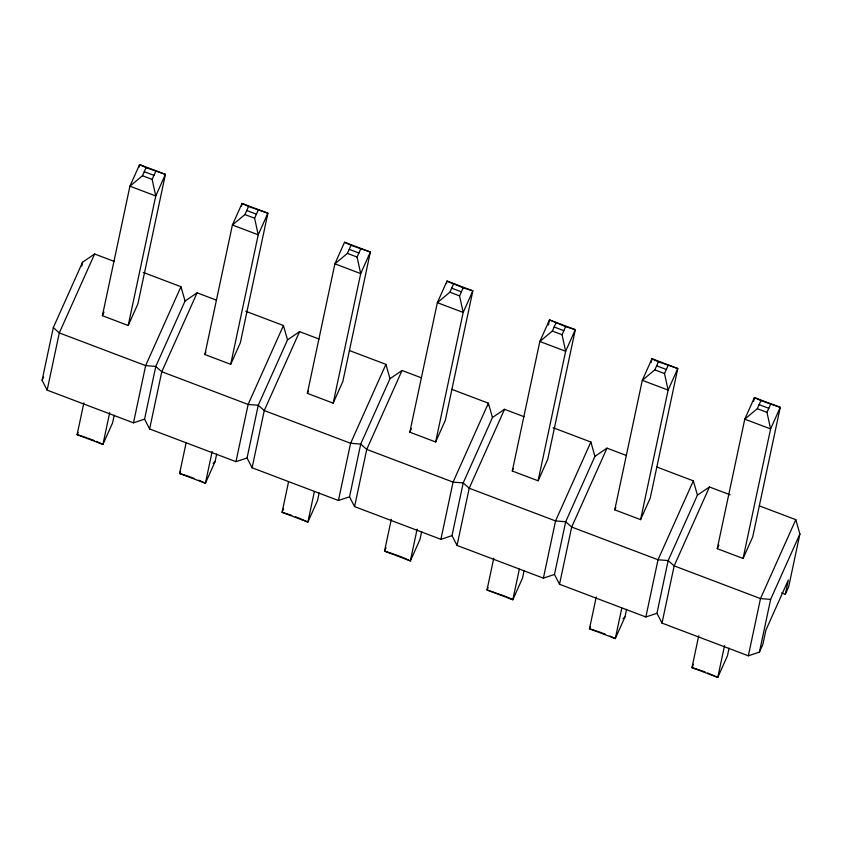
<?xml version="1.0" encoding="UTF-8"?>
<svg xmlns="http://www.w3.org/2000/svg" width="842" height="842" viewBox="0 0 842 842"><rect width="100%" height="100%" fill="white"/><g stroke="black" fill="none" stroke-linecap="round" stroke-linejoin="round"><path stroke-width="1.26" d="M216.552 300.194L197.102 292.827L185.051 301.015L155.781 366.438L144.571 419.158L133.489 422.842L47.152 390.13L42.1 380.321L53.309 327.612L82.579 262.188L94.62 254L114.08 261.367M47.152 390.13L59.308 332.906L94.62 254M81.758 266.051L82.579 262.188M83.874 402.865L77.117 434.651L102.934 444.439L112.596 422.852L114.217 415.222M102.398 315.708L129.931 186.177L139.593 164.6L165.411 174.378L137.877 303.909L128.216 325.496L102.398 315.708L104.008 312.108M139.046 167.158L139.593 164.6L146.076 167.642L165.411 174.378L155.749 195.965L128.216 325.496M109.692 412.643L102.934 444.439L96.451 441.397M133.489 422.842L145.645 365.617L180.956 286.712L143.266 272.429M319.034 339.031L299.573 331.653L287.532 339.852L258.252 405.265L247.053 457.985L235.96 461.669L149.623 428.957L161.79 371.732L197.102 292.827M186.082 442.966L179.588 473.478L205.406 483.266L215.068 461.679L216.689 454.048M204.869 354.535L232.403 225.003L242.064 203.427L267.882 213.205L240.349 342.736L230.697 364.323L204.869 354.535L205.943 352.135M241.517 205.985L242.064 203.427L248.548 206.469L267.882 213.205L258.22 234.792L230.697 364.323M212.163 451.47L205.406 483.266L198.922 480.224M235.96 461.669L248.127 404.444L283.438 325.538L245.738 311.256M421.505 377.858L402.044 370.48L390.004 378.679L360.723 444.092L349.525 496.812L338.431 500.495L252.095 467.784L264.262 410.559L299.573 331.653M288.553 481.792L282.059 512.304L307.888 522.093L317.539 500.506L319.16 492.875M307.351 393.361L334.884 263.83L344.536 242.254L370.354 252.032L342.82 381.563L333.169 403.15L307.351 393.361L308.425 390.972M314.371 491.57L307.888 522.093L301.394 519.051M333.169 403.15L360.702 273.618L370.354 252.032L351.019 245.296L344.536 242.254M338.431 500.495L350.598 443.281L385.91 364.365L349.43 350.546M523.977 416.685L504.526 409.307L492.475 417.506L463.205 482.919L451.996 535.638L440.913 539.322L354.577 506.61L366.733 449.396L402.044 370.48M391.298 519.346L384.541 551.142L410.359 560.919L420.021 539.343L421.642 531.712M409.822 432.188L437.356 302.657L447.007 281.081L472.836 290.858L445.302 420.39L435.64 441.976L409.822 432.188L411.433 428.599M446.47 283.649L447.007 281.081L463.184 287.796L472.836 290.858L463.174 312.445L435.64 441.976M417.116 529.123L410.359 560.919L403.876 557.878M440.913 539.322L453.07 482.108L488.381 403.192L451.901 389.372M626.448 455.511L606.998 448.144L594.947 456.332L565.677 521.756L554.468 574.465L543.385 578.149L457.048 545.437L469.215 488.223L504.526 409.307M487.844 405.739L488.381 403.192L492.475 417.506M493.77 558.172L487.013 589.968L512.831 599.746L522.493 578.17L524.113 570.539M512.294 471.025L539.827 341.494L549.489 319.907L575.307 329.696L547.774 459.227L538.112 480.803L512.294 471.025L513.367 468.626M548.395 325.033L549.489 319.907L565.656 326.622L575.307 329.696L565.645 351.272L538.112 480.803M519.325 569.224L512.831 599.746L506.347 596.704M543.385 578.149L555.552 520.935L590.863 442.029L553.162 427.736M730.14 494.801L709.469 486.971L697.429 495.159L668.148 560.583L656.949 613.292L645.856 616.976L559.52 584.264L571.686 527.05L606.998 448.144M596.241 596.999L589.484 628.795L615.313 638.573L624.964 616.997L626.585 609.366M614.765 509.852L642.299 380.321L651.961 358.734L677.778 368.522L650.245 498.054L640.594 519.63L614.765 509.852L615.839 507.452M651.14 362.586L651.961 358.734L658.444 361.776L677.778 368.522L668.127 390.099L640.594 519.63M621.796 608.061L615.313 638.573L609.903 636.036M645.856 616.976L658.023 559.762L693.334 480.856L656.855 467.026M781.639 592.905L785.302 594.284L788.344 579.98L765.852 630.226L762.82 644.53L759.421 652.118L748.338 655.802L662.001 623.091L674.158 565.877L709.469 486.971M698.723 635.826L691.966 667.622L717.784 677.4L727.435 655.823L729.067 648.193M717.247 548.679L744.781 419.148L754.432 397.561L780.25 407.349L752.727 536.88L743.065 558.457L717.247 548.679L718.857 545.079M753.622 401.413L754.432 397.561L760.926 400.603L780.25 407.349L770.598 428.925L743.065 558.457M724.541 645.614L717.784 677.4L707.659 672.99M748.338 655.802L760.494 598.588L795.806 519.682L759.326 505.853M759.421 652.118L770.63 599.409L799.9 533.986L795.806 519.682M799.9 533.986L788.691 586.706L785.302 594.284M42.1 380.321L43.552 377.069M155.759 171.305L152.139 179.399L155.749 195.965L129.931 186.177L142.456 175.736L146.076 167.642M78.117 432.409L77.117 434.651L86.768 437.724M258.231 210.132L254.61 218.225L258.22 234.792L232.403 225.003L244.927 214.563L248.548 206.469M180.598 471.236L179.588 473.478L189.24 476.551M360.702 248.969L357.082 257.063L360.702 273.618L334.884 263.83L347.399 253.389L351.019 245.296M283.575 508.936L282.059 512.304L291.711 515.378M463.184 287.796L459.564 295.889L463.174 312.445L437.356 302.657L449.881 292.216L453.501 284.122M386.046 547.763L384.541 551.142L394.193 554.204M565.656 326.622L562.035 334.716L565.645 351.272L539.827 341.494L552.352 331.043L555.973 322.949M488.023 587.716L487.013 589.968L505.137 596.241M668.127 365.449L664.506 373.543L668.127 390.099L642.299 380.321L654.823 369.87L658.444 361.776M590.495 626.543L589.484 628.795L597.936 631.479M770.609 404.276L766.978 412.37L770.598 428.925L744.781 419.148L757.305 408.696L760.926 400.603M693.471 664.243L691.966 667.622L700.407 670.306M213.142 463.289L215.068 461.679M623.038 618.596L624.964 616.997M770.63 599.409L760.494 598.588L674.158 565.877L668.148 560.583L658.023 559.762L571.686 527.05L565.677 521.756L555.552 520.935L469.215 488.223L463.205 482.919L453.07 482.108L366.733 449.396L360.723 444.092L350.598 443.281L264.262 410.559L258.252 405.265L248.127 404.444L161.79 371.732L155.781 366.438L145.645 365.617L59.308 332.906L53.309 327.612M144.266 171.684L153.949 175.357M246.738 210.511L256.421 214.184M349.209 249.337L358.892 253.01M451.691 288.175L461.374 291.837M554.162 327.001L563.845 330.664M656.634 365.828L666.317 369.491M759.116 404.655L768.799 408.317M142.456 175.736L152.139 179.399M244.927 214.563L254.61 218.225M347.399 253.389L357.082 257.063M449.881 292.216L459.564 295.889M552.352 331.043L562.035 334.716M654.823 369.87L664.506 373.543M757.305 408.696L766.978 412.37M87.978 438.187L94.03 440.471M190.45 477.014L194.081 478.382M295.342 516.756L300.184 518.588M395.403 554.668L402.665 557.415M599.136 631.868L605.188 634.152M701.618 670.695L705.238 672.063M656.949 613.292L662.001 623.091M554.468 574.465L559.52 584.264M451.996 535.638L457.048 545.437M349.525 496.812L354.577 506.61M247.053 457.985L252.095 467.784M144.571 419.158L149.623 428.957M693.334 480.856L697.429 495.159M590.863 442.029L594.947 456.332M385.91 364.365L390.004 378.679M283.438 325.538L287.532 339.852M180.956 286.712L185.051 301.015"/></g></svg>
